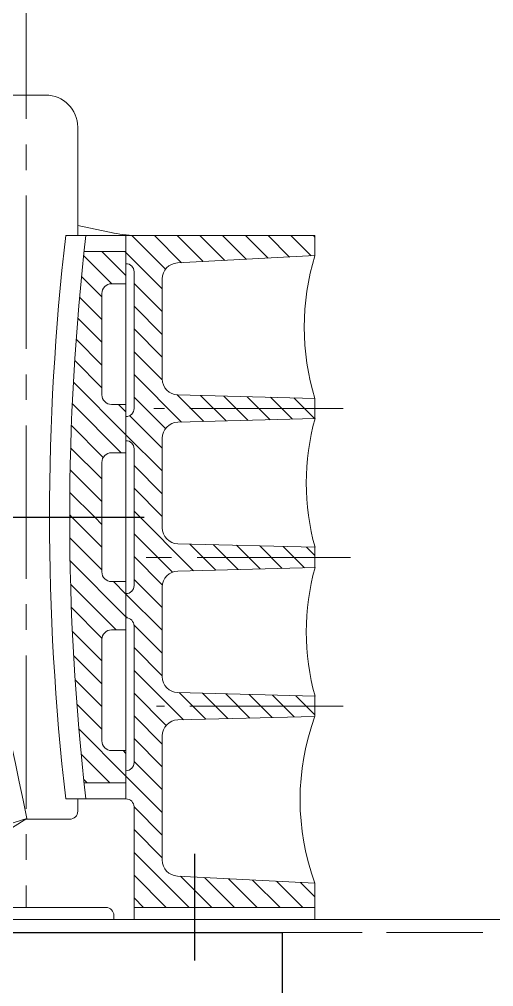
# Model space of a CAD drawing. Header units: millimetres. Extents: x 163705 to 1616509, y 81827 to 302547.
# Drawn here: x 1444529 to 1445119, y 142976 to 144178 of the extents above; entities that cross this region are included whole.
import ezdxf

# ---------------------------------------------------------------- set-up
doc = ezdxf.new("R2010")
doc.units = ezdxf.units.MM
doc.header["$LTSCALE"] = 10
doc.linetypes.add('ACAD_ISO02W100', pattern=[15, 12, -3])
doc.linetypes.add('CENTER2', pattern=[28.575, 19.05, -3.175, 3.175, -3.175])
for name, color, linetype, lineweight in [('1-中心线', 1, 'CENTER2', 0), ('1-填充', 8, 'Continuous', 18), ('1-建筑轮廓', 7, 'Continuous', 20), ('1-虚线', 8, 'ACAD_ISO02W100', 0), ('1-设备轮廓', 2, 'Continuous', 18), ('1-钢构', 6, 'Continuous', 0)]:
    doc.layers.add(name, color=color, linetype=linetype, lineweight=lineweight)

# ---------------------------------------------------------------- blocks, each defined once
blk = doc.blocks.new('*U297')
blk.add_line((0, 350), (8100, 350))
at = {"layer": '1-虚线'}
blk.add_line((0, 334), (8100, 334), dxfattribs=at)
blk = doc.blocks.new('G$C380563A6')
for p, q in [((788.8, 74.9), (-11.2, 834.8)), ((-11.2, 834.8), (1088.8, 834.8)), ((1088.8, 0), (1088.8, 834.8)), ((788.8, 0), (788.8, 74.9)), ((788.8, 74.9), (1088.8, 74.9)), ((1088.8, 0), (1088.8, 74.9)), ((1088.8, 0), (788.8, 0))]:
    blk.add_line(p, q)
at = {"layer": '1-中心线'}
for p, q in [((538.8, 1160.3), (538.8, 1157.3)), ((537.4, 853.5), (940.2, 72.3)), ((938.8, -3), (938.8, 77.9))]:
    blk.add_line(p, q, dxfattribs=at)
blk = doc.blocks.new('CAXBLOCK14')
at = {"layer": '1-填充', "lineweight": 25}
for p, q in [((-1840.8, 733.2), (-1839.2, 734.8)), ((-1836.1, 709.6), (-1810.9, 734.8)), ((-1809.3, 708.2), (-1782.6, 734.8)), ((-1782.4, 706.8), (-1754.3, 734.8)), ((-1755.5, 705.3), (-1726, 734.8)), ((-1728.6, 703.9), (-1697.7, 734.8)), ((-1701.8, 702.5), (-1669.5, 734.8)), ((-1674.9, 701.1), (-1641.2, 734.8)), ((-1654.8, 692.9), (-1612.9, 734.8)), ((-1650.8, 668.6), (-1605.8, 713.6)), ((-1650.8, 640.3), (-1615.8, 675.3)), ((-1650.8, 612), (-1615.8, 647)), ((-1650.8, 583.8), (-1615.8, 618.8)), ((-1650.9, 555.4), (-1615.8, 590.5)), ((-1675, 503), (-1615.8, 562.2)), ((-1840.4, 507.3), (-1814.7, 533)), ((-1812.8, 506.6), (-1785.7, 533.8)), ((-1785.3, 505.9), (-1756.6, 534.5)), ((-1757.7, 505.1), (-1727.6, 535.3)), ((-1730.2, 504.4), (-1698.5, 536.1)), ((-1702.6, 503.7), (-1669.4, 536.9)), ((-1654.8, 494.9), (-1615.8, 533.9)), ((-1650.8, 470.6), (-1610.5, 511)), ((-1650.8, 442.3), (-1605.8, 487.3)), ((-1650.8, 414), (-1615.8, 449)), ((-1650.8, 385.8), (-1615.8, 420.8)), ((-1689.9, 318.3), (-1615.8, 392.5)), ((-1663.5, 316.5), (-1615.8, 364.2)), ((-1800.2, 321.2), (-1772.3, 349.1)), ((-1772.6, 320.5), (-1743.3, 349.9)), ((-1745.1, 319.8), (-1714.2, 350.7)), ((-1717.5, 319.1), (-1685.2, 351.4)), ((-1840.8, 337.2), (-1830.4, 347.6)), ((-1827.8, 322), (-1801.4, 348.4)), ((-1651, 300.7), (-1615.8, 335.9)), ((-1650.8, 272.6), (-1615.8, 307.6)), ((-1650.8, 244.3), (-1605.8, 289.3)), ((-1607.1, 259.7), (-1605.8, 261)), ((-1650.8, 216), (-1615.7, 251.1)), ((-1650.8, 187.8), (-1615.8, 222.8)), ((-1677.3, 133), (-1615.8, 194.5)), ((-1840.8, 139.2), (-1817.1, 162.9)), ((-1815.1, 136.6), (-1788, 163.7)), ((-1787.5, 135.9), (-1759, 164.5)), ((-1760, 135.2), (-1729.9, 165.2)), ((-1732.4, 134.5), (-1700.9, 166)), ((-1704.9, 133.7), (-1671.8, 166.8)), ((-1655.9, 126.1), (-1615.8, 166.2)), ((-1650.8, 102.9), (-1615.8, 137.9)), ((-1650.8, 74.6), (-1615.8, 109.6)), ((-1650.8, 46.3), (-1615.8, 81.3)), ((-1650.8, 18), (-1605.8, 63)), ((-1650.8, -10.2), (-1615.8, 24.8)), ((-1650.8, -38.5), (-1615.8, -3.5)), ((-1684.2, -100.2), (-1615.8, -31.8)), ((-1655.9, -100.2), (-1615.8, -60.1)), ((-1690.8, -78.5), (-1673.7, -61.4)), ((-1627.6, -100.2), (-1615.8, -88.4))]:
    blk.add_line(p, q, dxfattribs=at)
blk = doc.blocks.new('CAXBLOCK15')
at = {"layer": '1-填充', "lineweight": 25}
for p, q in [((-1840.8, -87.1), (-1823, -69.3)), ((-1825.6, -100.2), (-1793.1, -67.7)), ((-1797.4, -100.2), (-1763.3, -66.1)), ((-1769.1, -100.2), (-1733.4, -64.5)), ((-1740.8, -100.2), (-1703.6, -63)), ((-1712.5, -100.2), (-1690.8, -78.5))]:
    blk.add_line(p, q, dxfattribs=at)
blk = doc.blocks.new('CAXBLOCK26')
at = {"layer": '1-填充', "lineweight": 25}
for p, q in [((-1605.8, 685.3), (-1576.3, 714.8)), ((-1605.8, 713.6), (-1604.6, 714.8)), ((-1588, 674.8), (-1553.2, 709.7)), ((-1575.8, 658.8), (-1550.5, 684)), ((-1575.8, 630.5), (-1548.1, 658.2)), ((-1575.8, 602.2), (-1545.9, 632.1)), ((-1575.8, 573.9), (-1543.8, 605.9)), ((-1575.8, 545.6), (-1542, 579.4)), ((-1605.8, 487.3), (-1540.4, 552.7)), ((-1605.8, 515.6), (-1596.6, 524.8)), ((-1600, 464.8), (-1539.1, 525.8)), ((-1577.6, 459), (-1537.9, 498.6)), ((-1575.8, 432.5), (-1537, 471.2)), ((-1575.8, 404.2), (-1536.4, 443.6)), ((-1566.9, 384.8), (-1536, 415.7)), ((-1538.6, 384.8), (-1535.8, 387.6))]:
    blk.add_line(p, q, dxfattribs=at)
blk = doc.blocks.new('CAXBLOCK27')
at = {"layer": '1-填充', "lineweight": 25}
for p, q in [((-1575.8, 347.6), (-1538.6, 384.8)), ((-1575.8, 375.9), (-1566.9, 384.8)), ((-1575.8, 319.3), (-1535.9, 359.2)), ((-1605.8, 261), (-1536.3, 330.6)), ((-1605.8, 289.3), (-1590.3, 304.8)), ((-1593.8, 244.8), (-1537, 301.6)), ((-1575.9, 234.4), (-1537.9, 272.4)), ((-1575.8, 206.2), (-1539.1, 242.9)), ((-1575.8, 177.9), (-1540.7, 213.1)), ((-1575.8, 149.6), (-1542.5, 182.9)), ((-1575.8, 121.3), (-1544.7, 152.5)), ((-1605.8, 63), (-1547.2, 121.7)), ((-1605.8, 91.3), (-1602.3, 94.8)), ((-1585.8, 54.8), (-1550.1, 90.5)), ((-1557.5, 54.8), (-1553.3, 59))]:
    blk.add_line(p, q, dxfattribs=at)
blk = doc.blocks.new('A$Cdf153d90')
at = {"layer": '1-中心线'}
for p, q in [((403, 1236.4), (403, 65.9)), ((9, 686), (244.4, 686)), ((0, 500.9), (256.5, 500.9)), ((9, 315.9), (241.1, 315.9))]:
    blk.add_line(p, q, dxfattribs=at)
at = {"layer": '1-中心线', "lineweight": 25}
for p, q in [((443, 551), (256.2, 551)), ((194, 132.5), (194, 0))]:
    blk.add_line(p, q, dxfattribs=at)
at = {"layer": '1-设备轮廓'}
for p, q in [((379, 1075.6), (694, 1075.6)), ((339, 901), (339, 1035.6)), ((293.9, 904), (339, 913.3)), ((44, 901), (44, 876)), ((44, 901), (354, 901)), ((279, 901), (279, 200.9)), ((331.1, 881), (279, 881)), ((44, 876), (215, 867)), ((269, 856), (269, 686)), ((234, 847), (234, 722.9)), ((297, 841), (279, 841)), ((309, 829), (309, 703)), ((44, 698.5), (214.5, 702.9)), ((44, 673.5), (44, 698.5)), ((297, 691), (279, 691)), ((44, 673.5), (214.5, 669)), ((234, 649), (234, 537.9)), ((269, 636), (269, 465.9)), ((297, 631), (279, 631)), ((309, 482.9), (309, 619)), ((44, 513.5), (214.5, 517.9)), ((44, 513.5), (44, 488.4)), ((44, 488.4), (214.5, 484)), ((297, 470.9), (279, 470.9)), ((234, 464), (234, 352.9)), ((269, 415.9), (269, 245.9)), ((297, 410.9), (279, 410.9)), ((309, 272.9), (309, 398.9)), ((44, 328.4), (214.5, 332.9)), ((44, 328.4), (44, 303.4)), ((44, 303.4), (214.5, 299)), ((234, 279), (234, 124.9)), ((297, 260.9), (279, 260.9)), ((331.1, 220.9), (279, 220.9)), ((354, 200.9), (279, 200.9)), ((339, 185.5), (339, 200.9)), ((269, 190.9), (269, 50.9)), ((349, 175.5), (404.2, 175.5)), ((468.1, 135.1), (402.4, 176.6)), ((402.4, 176.6), (474.1, 154.3)), ((44, 95.9), (215, 104.9)), ((44, 95.9), (44, 50.9)), ((44, 65.9), (269, 65.9)), ((304, 65.9), (619, 65.9)), ((44, 50.9), (294, 50.9)), ((294, 55.9), (294, 50.9))]:
    blk.add_line(p, q, dxfattribs=at)
for centre, radius, start, end in [((379, 1035.6), 40, 90, 180), ((263.8, 1051), 150, 270, 281.5922), ((-2698.7, 551), 3047.7, 353.4051, 6.5949), ((-2698.7, 551), 3072.7, 353.459, 6.541), ((3769.3, -483.3), 3430.9, 156.5306, 168.9101), ((-242.6, 787.2), 300, 342.7925, 17.2075), ((214, 847), 20, 0, 86.9872), ((279, 856), 10, 90, 180), ((297, 829), 12, 0, 90), ((214, 722.9), 20, 271.5074, 360), ((297, 703), 12, 270, 0), ((279, 686), 10, 180, 270), ((-245.2, 593.5), 300, 344.534, 15.466), ((214, 649), 20, 0, 88.4926), ((279, 636), 10, 90, 180), ((297, 619), 12, 0, 90), ((214, 537.9), 20, 271.5074, 0), ((-245.2, 408.4), 300, 344.534, 15.466), ((214, 464), 20, 0, 88.4926), ((297, 482.9), 12, 270, 0), ((279, 465.9), 10, 180, 270), ((279, 415.9), 10, 90, 180), ((297, 398.9), 12, 0, 90), ((214, 352.9), 20, 271.5074, 0), ((-237.5, 199.7), 300, 339.7673, 20.2327), ((214, 279), 20, 0, 88.4926), ((297, 272.9), 12, 270, 0), ((279, 245.9), 10, 180, 270), ((279, 190.9), 10, 90, 180), ((349, 185.5), 10, 180, 270), ((214, 124.9), 20, 273.0128, 0), ((304, 55.9), 10, 90, 180)]:
    blk.add_arc(centre, radius, start, end, dxfattribs=at)
for name in ['CAXBLOCK14', 'CAXBLOCK26', 'CAXBLOCK27', 'CAXBLOCK15']:
    blk.add_blockref(name, (1884.8, 166.1), dxfattribs=at)

msp = doc.modelspace()

# ---------------------------------------------------------------- linework, layer by layer
at = {"layer": '1-建筑轮廓'}
msp.add_line((1430750.296, 143059.632), (1515696.37, 143059.632), dxfattribs=at)

# ---------------------------------------------------------------- block references
at = {"xscale": -1}
msp.add_blockref('A$Cdf153d90', (1444940.761, 143008.707), dxfattribs=at)
msp.add_blockref('G$C380563A6', (1443767.597, 142208.827))
at = {"layer": '1-钢构'}
msp.add_blockref('*U297', (1442285.648, 142709.632), dxfattribs=at)

doc.saveas('drawing.dxf')
